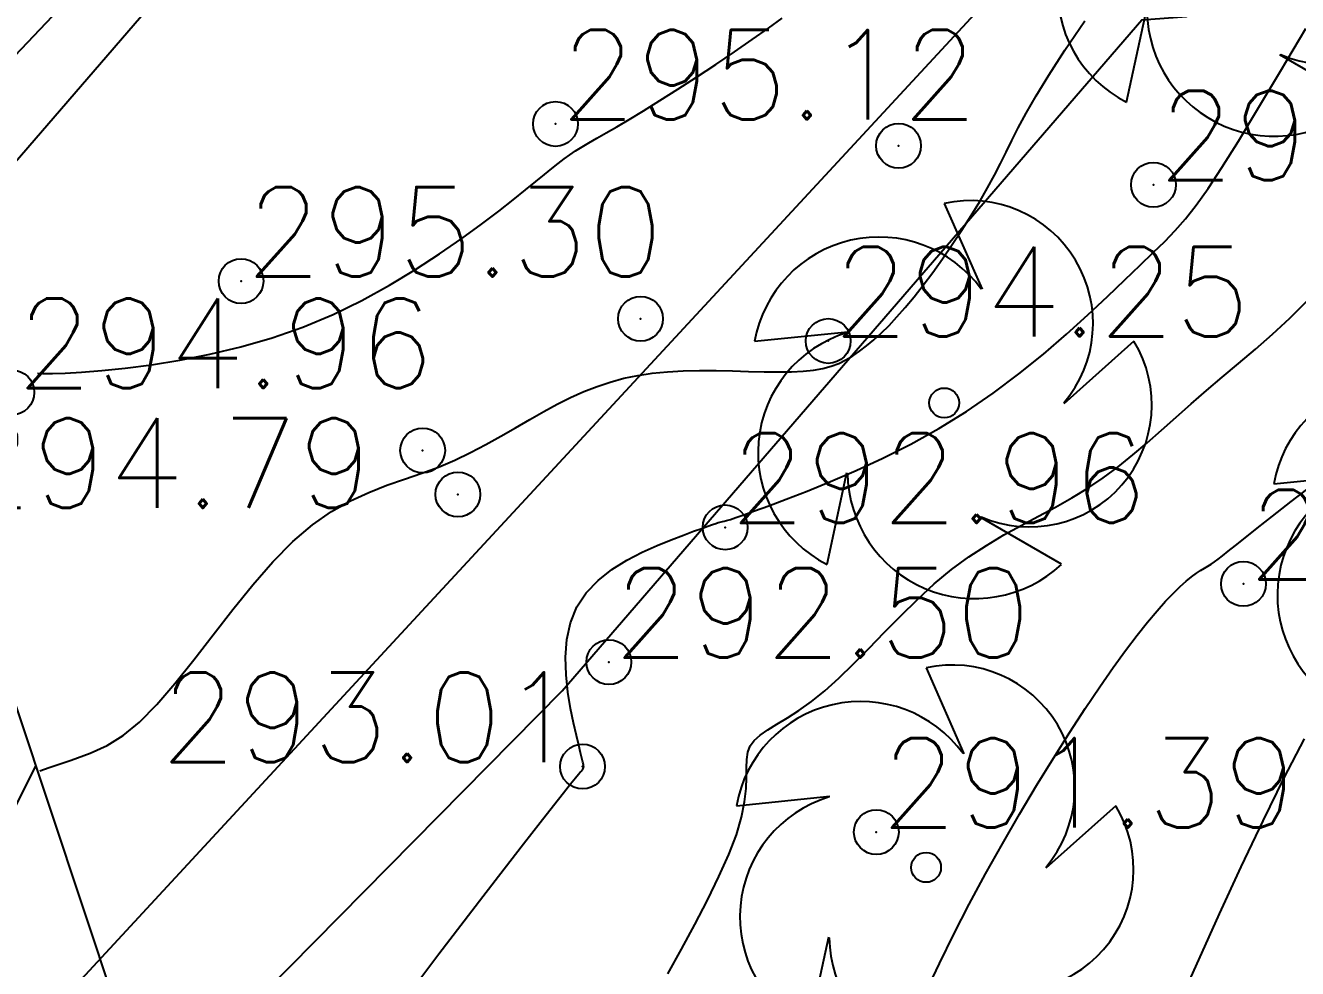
# Model space of a CAD drawing. Header units: millimetres. Extents: x 524954 to 526204, y 9523489 to 9524010.
# Drawn here: x 525997.22 to 526011.43, y 9523756.63 to 9523767.16 of the extents above; entities that cross this region are included whole.
import ezdxf
from ezdxf.enums import TextEntityAlignment as Align

# ---------------------------------------------------------------- set-up
doc = ezdxf.new("R2010")
doc.units = ezdxf.units.MM
doc.header["$PDMODE"] = 32
doc.header["$PDSIZE"] = 0.5
for name, color, linetype in [('Bati', 6, 'Continuous'), ('Bati_H', 1, 'Continuous'), ('CN_01_00', 3, 'Continuous'), ('CN_02_00', 4, 'Continuous'), ('CN_05_00', 6, 'Continuous'), ('CN_10_00', 1, 'Continuous'), ('PLUME_1', 7, 'Continuous'), ('PLUME_3', 4, 'Continuous'), ('PLUME_5', 6, 'Continuous'), ('PLUME_6', 2, 'Continuous'), ('TopoAlt', 3, 'Continuous'), ('TOPOJIS', 7, 'Continuous'), ('Végétation_Plantation', 70, 'Continuous')]:
    doc.layers.add(name, color=color, linetype=linetype)
doc.styles.add('Simplex 1.0', font='Simplex.shx', dxfattribs={"width": 0.99, "height": 1})

# ---------------------------------------------------------------- blocks, each defined once
blk = doc.blocks.new('TCPOINT M')
at = {"color": 0}
blk.add_point((0, 0), dxfattribs=at)
at = {"layer": 'TopoAlt', "style": 'Simplex 1.0', "width": 0.99}
blk.add_attdef('ALT', (0.15, 0.15), '', height=1, dxfattribs=at)
blk = doc.blocks.new('v008')
at = {"color": 0}
for p, q in [((0, 2.2275), (0.422213, 1.268663)), ((-2.119163, 0.6885), (-1.075275, 0.7938)), ((2.11815, 0.6885), (1.3365, -0.010125)), ((-1.309163, -1.801237), (-1.087425, -0.776588)), ((1.309163, -1.801237), (0.402975, -1.273725))]:
    blk.add_line(p, q, dxfattribs=at)
blk.add_circle((0, 0), 0.166707, dxfattribs=at)
for centre, radius, start, end in [((0.291208, 0.888028), 1.371169, 319.655987, 102.271527), ((-0.728657, 0.440079), 1.412109, 36.068247, 169.859267), ((-0.681942, -0.553145), 1.397421, 106.613265, 243.314249), ((0.955834, -0.021464), 1.362186, 246.505076, 31.422438), ((0.339303, -0.763127), 1.420953, 180.89034, 313.037174)]:
    blk.add_arc(centre, radius, start, end, dxfattribs=at)

msp = doc.modelspace()

# ---------------------------------------------------------------- hatches: boundary and pattern name
at = {"layer": 'Bati_H'}
h = msp.add_hatch(dxfattribs=at)
h.set_pattern_fill('_U', color=256, scale=2, angle=63.3432, style=0, pattern_type=0)
h.set_pattern_definition([(63.343203168, (0, 0), (-1.7874198754, 0.8972904708), [])])
h.paths.add_polyline_path([(525979.466, 9523748.983), (525988.425, 9523751.953), (525998.602, 9523755.107), (525996.397, 9523761.724), (525997.072, 9523763.062), (525995.522, 9523767.541), (525992.905, 9523767.442), (525991.359, 9523772.279), (525990.761, 9523772.088), (525976, 9523767.846), (525974.764, 9523765.308), (525973.367, 9523766.073), (525969.988, 9523759.861), (525971.385, 9523759.096), (525970.049, 9523755.071), (525972.728, 9523749.557), (525979.052, 9523751.634), (525978.633, 9523751.495)])

# ---------------------------------------------------------------- linework, layer by layer
at = {"layer": 'Bati', "flags": 128}
msp.add_lwpolyline([(525979.466, 9523748.983), (525988.425, 9523751.953), (525998.602, 9523755.107), (525996.397, 9523761.724), (525997.072, 9523763.062), (525995.522, 9523767.541), (525992.905, 9523767.442), (525991.359, 9523772.279), (525990.761, 9523772.088), (525976, 9523767.846), (525974.764, 9523765.308), (525973.367, 9523766.073), (525969.988, 9523759.861), (525971.385, 9523759.096), (525970.049, 9523755.071), (525972.728, 9523749.557), (525979.052, 9523751.634), (525978.633, 9523751.495)], close=True, dxfattribs=at)
at = {"layer": 'CN_01_00', "flags": 128}
for points, elevation in [([(526001.607, 9523756.484), (526001.842, 9523756.794), (526002.088, 9523757.115), (526002.334, 9523757.436), (526002.571, 9523757.743), (526002.788, 9523758.023), (526002.974, 9523758.262), (526003.121, 9523758.45), (526003.233, 9523758.591), (526003.313, 9523758.692), (526003.368, 9523758.76), (526003.402, 9523758.801), (526003.421, 9523758.823), (526003.43, 9523758.832), (526003.434, 9523758.835), (526003.438, 9523758.838), (526003.441, 9523758.843), (526003.445, 9523758.848), (526003.448, 9523758.853), (526003.451, 9523758.859), (526003.454, 9523758.865), (526003.456, 9523758.871), (526003.458, 9523758.876), (526003.459, 9523758.882), (526003.458, 9523758.891), (526003.455, 9523758.908), (526003.449, 9523758.935), (526003.439, 9523758.978), (526003.424, 9523759.039), (526003.404, 9523759.123), (526003.378, 9523759.233), (526003.346, 9523759.372), (526003.312, 9523759.535), (526003.282, 9523759.716), (526003.262, 9523759.909), (526003.256, 9523760.106), (526003.271, 9523760.303), (526003.311, 9523760.492), (526003.381, 9523760.668), (526003.486, 9523760.825), (526003.62, 9523760.964), (526003.773, 9523761.085), (526003.94, 9523761.189), (526004.111, 9523761.279), (526004.279, 9523761.355), (526004.436, 9523761.418), (526004.574, 9523761.47), (526004.687, 9523761.512), (526004.777, 9523761.544), (526004.846, 9523761.569), (526004.898, 9523761.588), (526004.935, 9523761.6), (526004.962, 9523761.609), (526004.981, 9523761.614), (526004.996, 9523761.617), (526005.01, 9523761.62), (526005.027, 9523761.624), (526005.055, 9523761.631), (526005.097, 9523761.644), (526005.16, 9523761.665), (526005.248, 9523761.696), (526005.368, 9523761.739), (526005.525, 9523761.797), (526005.722, 9523761.87), (526005.955, 9523761.96), (526006.216, 9523762.067), (526006.501, 9523762.19), (526006.801, 9523762.33), (526007.111, 9523762.486), (526007.424, 9523762.659), (526007.733, 9523762.848), (526008.033, 9523763.053), (526008.321, 9523763.269), (526008.594, 9523763.491), (526008.851, 9523763.712), (526009.089, 9523763.928), (526009.308, 9523764.132), (526009.503, 9523764.319), (526009.674, 9523764.484), (526009.821, 9523764.624), (526009.949, 9523764.748), (526010.066, 9523764.869), (526010.18, 9523765), (526010.3, 9523765.152), (526010.433, 9523765.339), (526010.587, 9523765.573), (526010.771, 9523765.866), (526010.989, 9523766.228), (526011.242, 9523766.651), (526011.526, 9523767.127)], 293), ([(526007.28, 9523756.366), (526007.432, 9523756.686), (526007.594, 9523757.015), (526007.766, 9523757.35), (526007.948, 9523757.688), (526008.136, 9523758.024), (526008.327, 9523758.354), (526008.517, 9523758.675), (526008.706, 9523758.981), (526008.888, 9523759.269), (526009.061, 9523759.535), (526009.223, 9523759.776), (526009.373, 9523759.991), (526009.512, 9523760.182), (526009.64, 9523760.351), (526009.757, 9523760.498), (526009.863, 9523760.625), (526009.959, 9523760.733), (526010.045, 9523760.823), (526010.122, 9523760.897), (526010.189, 9523760.957), (526010.249, 9523761.005), (526010.302, 9523761.043), (526010.35, 9523761.074), (526010.393, 9523761.1), (526010.432, 9523761.123), (526010.469, 9523761.146), (526010.506, 9523761.17), (526010.546, 9523761.2), (526010.594, 9523761.239), (526010.657, 9523761.289), (526010.74, 9523761.355), (526010.846, 9523761.441), (526010.983, 9523761.548), (526011.154, 9523761.682), (526011.362, 9523761.843), (526011.6, 9523762.026)], 291)]:
    msp.add_lwpolyline(points, dxfattribs=dict(at, elevation=elevation))
at = {"layer": 'CN_02_00', "flags": 128}
for points, elevation in [([(525997.386, 9523758.839), (525997.49, 9523758.875), (525997.733, 9523758.957), (525997.945, 9523759.035), (525998.135, 9523759.122), (525998.316, 9523759.233), (525998.498, 9523759.381), (525998.69, 9523759.577), (525998.892, 9523759.812), (525999.103, 9523760.076), (525999.32, 9523760.356), (525999.541, 9523760.64), (525999.764, 9523760.916), (525999.988, 9523761.173), (526000.21, 9523761.399), (526000.428, 9523761.584), (526000.643, 9523761.733), (526000.853, 9523761.852), (526001.06, 9523761.947), (526001.261, 9523762.026), (526001.458, 9523762.095), (526001.65, 9523762.161), (526001.837, 9523762.23), (526002.019, 9523762.307), (526002.195, 9523762.392), (526002.367, 9523762.482), (526002.534, 9523762.575), (526002.697, 9523762.669), (526002.856, 9523762.762), (526003.012, 9523762.85), (526003.164, 9523762.932), (526003.313, 9523763.007), (526003.46, 9523763.072), (526003.608, 9523763.13), (526003.756, 9523763.179), (526003.908, 9523763.22), (526004.063, 9523763.252), (526004.225, 9523763.277), (526004.394, 9523763.294), (526004.571, 9523763.304), (526004.753, 9523763.307), (526004.938, 9523763.306), (526005.122, 9523763.303), (526005.301, 9523763.298), (526005.473, 9523763.293), (526005.634, 9523763.291), (526005.781, 9523763.293), (526005.912, 9523763.3), (526006.027, 9523763.312), (526006.13, 9523763.331), (526006.223, 9523763.356), (526006.308, 9523763.387), (526006.388, 9523763.425), (526006.465, 9523763.47), (526006.541, 9523763.522), (526006.619, 9523763.581), (526006.7, 9523763.648), (526006.783, 9523763.724), (526006.869, 9523763.81), (526006.958, 9523763.905), (526007.051, 9523764.012), (526007.149, 9523764.13), (526007.25, 9523764.26), (526007.357, 9523764.403), (526007.465, 9523764.555), (526007.574, 9523764.714), (526007.682, 9523764.876), (526007.785, 9523765.038), (526007.882, 9523765.196), (526007.971, 9523765.348), (526008.049, 9523765.49), (526008.116, 9523765.62), (526008.177, 9523765.746), (526008.24, 9523765.875), (526008.312, 9523766.017), (526008.4, 9523766.181), (526008.512, 9523766.373), (526008.654, 9523766.604), (526008.834, 9523766.882), (526009.056, 9523767.211)], 294), ([(526004.4, 9523756.573), (526004.55, 9523756.847), (526004.699, 9523757.123), (526004.841, 9523757.395), (526004.97, 9523757.657), (526005.081, 9523757.902), (526005.166, 9523758.125), (526005.223, 9523758.322), (526005.256, 9523758.492), (526005.272, 9523758.639), (526005.277, 9523758.765), (526005.277, 9523758.873), (526005.28, 9523758.966), (526005.291, 9523759.046), (526005.318, 9523759.116), (526005.364, 9523759.178), (526005.431, 9523759.236), (526005.516, 9523759.295), (526005.617, 9523759.358), (526005.734, 9523759.429), (526005.863, 9523759.512), (526006.003, 9523759.611), (526006.152, 9523759.731), (526006.309, 9523759.872), (526006.473, 9523760.032), (526006.644, 9523760.205), (526006.82, 9523760.387), (526007.001, 9523760.57), (526007.186, 9523760.752), (526007.375, 9523760.925), (526007.567, 9523761.085), (526007.761, 9523761.227), (526007.957, 9523761.355), (526008.152, 9523761.471), (526008.347, 9523761.578), (526008.539, 9523761.68), (526008.727, 9523761.781), (526008.911, 9523761.884), (526009.09, 9523761.992), (526009.261, 9523762.109), (526009.428, 9523762.233), (526009.591, 9523762.364), (526009.753, 9523762.5), (526009.914, 9523762.641), (526010.077, 9523762.786), (526010.243, 9523762.934), (526010.414, 9523763.083), (526010.591, 9523763.233), (526010.774, 9523763.387), (526010.962, 9523763.546), (526011.153, 9523763.714), (526011.346, 9523763.893), (526011.54, 9523764.086)], 292)]:
    msp.add_lwpolyline(points, dxfattribs=dict(at, elevation=elevation))
at = {"layer": 'CN_05_00', "elevation": 295, "flags": 128}
msp.add_lwpolyline([(525997.359, 9523763.276), (525997.414, 9523763.273), (525997.524, 9523763.273), (525997.667, 9523763.278), (525997.849, 9523763.288), (525998.075, 9523763.306), (525998.337, 9523763.333), (525998.631, 9523763.372), (525998.949, 9523763.423), (525999.284, 9523763.488), (525999.629, 9523763.571), (525999.978, 9523763.671), (526000.323, 9523763.792), (526000.659, 9523763.933), (526000.982, 9523764.09), (526001.29, 9523764.259), (526001.58, 9523764.434), (526001.85, 9523764.61), (526002.096, 9523764.781), (526002.317, 9523764.942), (526002.51, 9523765.088), (526002.673, 9523765.214), (526002.81, 9523765.323), (526002.925, 9523765.416), (526003.021, 9523765.495), (526003.103, 9523765.562), (526003.174, 9523765.62), (526003.24, 9523765.671), (526003.304, 9523765.717), (526003.369, 9523765.76), (526003.44, 9523765.803), (526003.518, 9523765.849), (526003.607, 9523765.9), (526003.71, 9523765.959), (526003.829, 9523766.027), (526003.966, 9523766.109), (526004.126, 9523766.206), (526004.309, 9523766.32), (526004.509, 9523766.447), (526004.72, 9523766.584), (526004.934, 9523766.725), (526005.144, 9523766.865), (526005.342, 9523767.001), (526005.522, 9523767.128), (526005.677, 9523767.242)], dxfattribs=at)
at = {"layer": 'CN_10_00', "elevation": 290, "flags": 128}
msp.add_lwpolyline([(526010.107, 9523756.233), (526010.328, 9523756.726), (526010.562, 9523757.242), (526010.804, 9523757.766), (526011.047, 9523758.278), (526011.284, 9523758.76), (526011.51, 9523759.195)], dxfattribs=at)
at = {"layer": 'PLUME_1'}
msp.add_lwpolyline([(525458.473, 9523640.258), (525480.389, 9523635.341), (525499.593, 9523633.233), (525627.749, 9523622.033), (525657.425, 9523620.69), (525687.455, 9523621.378), (525717.375, 9523623.562), (525747.113, 9523628.239), (525776.244, 9523634.376), (525805.193, 9523643.006), (525833.533, 9523653.096), (525860.731, 9523665.108), (525887.284, 9523679.078), (525913.194, 9523695.007), (525937.497, 9523712.322), (525960.695, 9523731.06), (525982.749, 9523751.721), (526003.235, 9523773.269), (526022.079, 9523796.703), (526039.853, 9523821.062), (526045.291, 9523828.979), (526068.175, 9523865.742)], dxfattribs=at)
at = {"layer": 'PLUME_3'}
msp.add_lwpolyline([(525953.189, 9523723.995), (525960.731, 9523730.562), (525961.23, 9523730.598), (525968.273, 9523737.128), (525975.779, 9523744.193), (525982.822, 9523750.723), (525983.284, 9523751.258), (525989.793, 9523758.251), (525996.8, 9523765.28), (526003.271, 9523772.771), (526003.734, 9523773.306), (526009.743, 9523780.262), (526016.179, 9523788.251), (526022.614, 9523796.241)], dxfattribs=at)
at = {"layer": 'PLUME_5'}
msp.add_lwpolyline([(525950.037, 9523712.234), (525957.579, 9523718.801), (525965.62, 9523725.404), (525965.62, 9523725.404), (525973.162, 9523731.97), (525980.667, 9523739.035), (525987.674, 9523746.064), (525988.173, 9523746.101), (525994.681, 9523753.093), (526001.652, 9523760.62), (526008.622, 9523768.148), (526009.084, 9523768.683), (526015.094, 9523775.639), (526022.028, 9523783.665), (526027.965, 9523791.618), (526028.427, 9523792.153), (526034.364, 9523800.107)], dxfattribs=at)
at = {"layer": 'PLUME_6'}
msp.add_lwpolyline([(525950.609, 9523711.274), (525958.686, 9523717.378), (525966.228, 9523723.944), (525966.69, 9523724.479), (525974.232, 9523731.046), (525981.774, 9523737.612), (525988.744, 9523745.14), (525989.243, 9523745.176), (525995.751, 9523752.168), (526003.22, 9523759.732), (526009.692, 9523767.223), (526010.191, 9523767.26), (526016.663, 9523774.751), (526023.098, 9523782.74), (526029.035, 9523790.694), (526029.497, 9523791.229), (526035.434, 9523799.182)], dxfattribs=at)

# ---------------------------------------------------------------- block references
at = {"layer": 'TOPOJIS'}
ref = msp.add_blockref('TCPOINT M', (526003.144, 9523766.06, 295.12), dxfattribs=at)
ref.add_attrib('ALT', '295.12', (526003.194, 9523766.11, 295.12), dxfattribs={"layer": 'TopoAlt', "height": 1, "style": 'Simplex 1.0', "width": 0.99})
ref = msp.add_blockref('TCPOINT M', (526009.823, 9523765.381, 293.35), dxfattribs=at)
ref.add_attrib('ALT', '293.35', (526009.873, 9523765.431, 293.35), dxfattribs={"layer": 'TopoAlt', "height": 1, "style": 'Simplex 1.0', "width": 0.99})
for p in [(526006.976, 9523765.816, 294.48), (526004.094, 9523763.885, 294.29), (526001.66, 9523762.415, 294.54), (526002.054, 9523761.924, 293.63)]:
    msp.add_blockref('TCPOINT M', p, dxfattribs=at)
ref = msp.add_blockref('TCPOINT M', (525999.632, 9523764.305, 295.3), dxfattribs=at)
ref.add_attrib('ALT', '295.30', (525999.682, 9523764.355, 295.3), dxfattribs={"layer": 'TopoAlt', "height": 1, "style": 'Simplex 1.0', "width": 0.99})
ref = msp.add_blockref('TCPOINT M', (526006.19, 9523763.637, 294.25), dxfattribs=at)
ref.add_attrib('ALT', '294.25', (526006.24, 9523763.687, 294.25), dxfattribs={"layer": 'TopoAlt', "height": 1, "style": 'Simplex 1.0', "width": 0.99})
ref = msp.add_blockref('TCPOINT M', (525997.072, 9523763.062, 294.96), dxfattribs=at)
ref.add_attrib('ALT', '294.96', (525997.122, 9523763.112, 294.96), dxfattribs={"layer": 'TopoAlt', "height": 1, "style": 'Simplex 1.0', "width": 0.99})
ref = msp.add_blockref('TCPOINT M', (525996.397, 9523761.724, 294.79), dxfattribs=at)
ref.add_attrib('ALT', '294.79', (525996.447, 9523761.774, 294.79), dxfattribs={"layer": 'TopoAlt', "height": 1, "style": 'Simplex 1.0', "width": 0.99})
ref = msp.add_blockref('TCPOINT M', (526005.039, 9523761.556, 292.96), dxfattribs=at)
ref.add_attrib('ALT', '292.96', (526005.089, 9523761.606, 292.96), dxfattribs={"layer": 'TopoAlt', "height": 1, "style": 'Simplex 1.0', "width": 0.99})
ref = msp.add_blockref('TCPOINT M', (526010.828, 9523760.925, 290.74), dxfattribs=at)
ref.add_attrib('ALT', '290.74', (526010.878, 9523760.975, 290.74), dxfattribs={"layer": 'TopoAlt', "height": 1, "style": 'Simplex 1.0', "width": 0.99})
ref = msp.add_blockref('TCPOINT M', (526003.74, 9523760.052, 292.5), dxfattribs=at)
ref.add_attrib('ALT', '292.50', (526003.79, 9523760.102, 292.5), dxfattribs={"layer": 'TopoAlt', "height": 1, "style": 'Simplex 1.0', "width": 0.99})
ref = msp.add_blockref('TCPOINT M', (526003.446, 9523758.886, 293.01), dxfattribs=at)
ref.add_attrib('ALT', '293.01', dxfattribs={"layer": 'TopoAlt', "height": 1, "style": 'Simplex 1.0', "width": 0.99}).set_placement((526003.396, 9523758.936, 293.01), align=Align.RIGHT)
ref = msp.add_blockref('TCPOINT M', (526006.727, 9523758.154, 291.39), dxfattribs=at)
ref.add_attrib('ALT', '291.39', (526006.777, 9523758.204, 291.39), dxfattribs={"layer": 'TopoAlt', "height": 1, "style": 'Simplex 1.0', "width": 0.99})
at = {"layer": 'Végétation_Plantation'}
for p in [(526010.831, 9523768.106), (526007.486, 9523762.945), (526013.286, 9523761.354), (526007.283, 9523757.76)]:
    msp.add_blockref('v008', p, dxfattribs=at)

doc.saveas('drawing.dxf')
